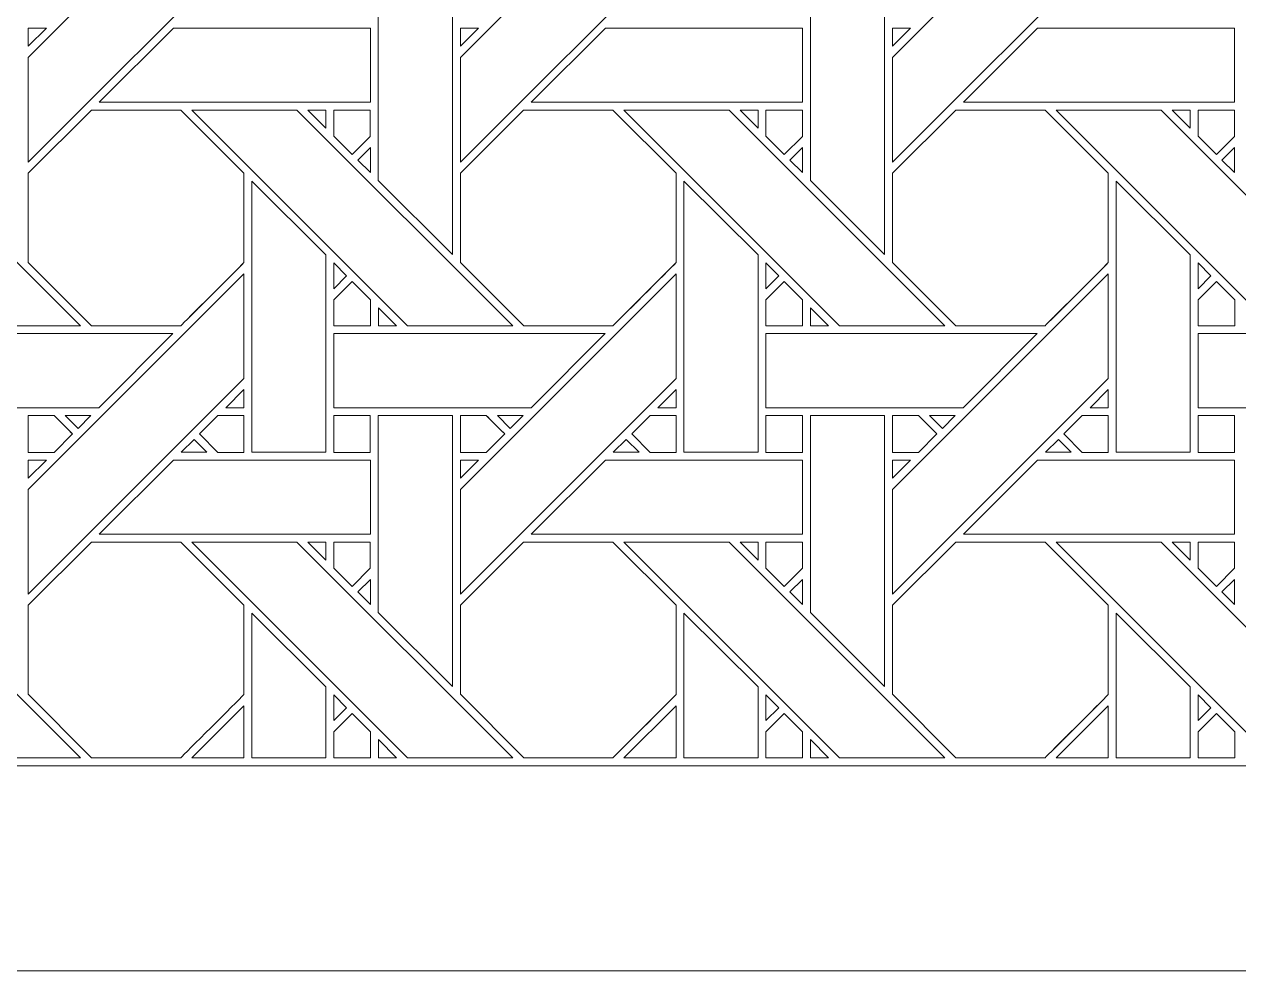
# Model space of a CAD drawing. Header units: inches. Extents: x 3.4 to 21.4, y 4.6 to 13.6.
# Drawn here: x 12.137 to 14.804, y 4.595 to 6.673 of the extents above; entities that cross this region are included whole.
import ezdxf

# ---------------------------------------------------------------- set-up
doc = ezdxf.new("R2010")
doc.units = ezdxf.units.IN
doc.header["$MEASUREMENT"] = 0
doc.layers.add('Design', color=7, linetype='Continuous', lineweight=0)

msp = doc.modelspace()

# ---------------------------------------------------------------- linework, layer by layer
at = {"layer": 'Design'}
for points, knots in [([(3.3829, 13.5948), (3.3829, 13.5948), (3.3829, 4.5948), (3.3829, 4.5948), (3.3829, 4.5948), (21.3829, 4.5948), (21.3829, 4.5948), (21.3829, 4.5948), (21.3829, 13.5948), (21.3829, 13.5948), (21.3829, 13.5948), (3.3829, 13.5948), (3.3829, 13.5948)], [0, 0, 0, 0, 1, 1, 1, 2, 2, 2, 3, 3, 3, 4, 4, 4, 4]), ([(3.8379, 13.1448), (3.8379, 13.1448), (3.8379, 5.0448), (3.8379, 5.0448), (3.8379, 5.0448), (20.9329, 5.0448), (20.9329, 5.0448), (20.9329, 5.0448), (20.9329, 13.1448), (20.9329, 13.1448), (20.9329, 13.1448), (3.8379, 13.1448), (3.8379, 13.1448)], [0, 0, 0, 0, 1, 1, 1, 2, 2, 2, 3, 3, 3, 4, 4, 4, 4]), ([(12.146, 6.6007), (12.146, 6.6007), (12.6197, 7.0743), (12.6197, 7.0743), (12.6197, 7.0743), (12.6197, 6.8442), (12.6197, 6.8442), (12.6197, 6.8442), (12.146, 6.3706), (12.146, 6.3706), (12.146, 6.3706), (12.146, 6.6007), (12.146, 6.6007)], [0, 0, 0, 0, 1, 1, 1, 2, 2, 2, 3, 3, 3, 4, 4, 4, 4]), ([(13.0948, 6.6007), (13.0948, 6.6007), (13.5684, 7.0743), (13.5684, 7.0743), (13.5684, 7.0743), (13.5684, 6.8442), (13.5684, 6.8442), (13.5684, 6.8442), (13.0948, 6.3706), (13.0948, 6.3706), (13.0948, 6.3706), (13.0948, 6.6007), (13.0948, 6.6007)], [0, 0, 0, 0, 1, 1, 1, 2, 2, 2, 3, 3, 3, 4, 4, 4, 4]), ([(14.0435, 6.6007), (14.0435, 6.6007), (14.5172, 7.0743), (14.5172, 7.0743), (14.5172, 7.0743), (14.5172, 6.8442), (14.5172, 6.8442), (14.5172, 6.8442), (14.0435, 6.3706), (14.0435, 6.3706), (14.0435, 6.3706), (14.0435, 6.6007), (14.0435, 6.6007)], [0, 0, 0, 0, 1, 1, 1, 2, 2, 2, 3, 3, 3, 4, 4, 4, 4]), ([(13.0776, 6.7628), (13.0776, 6.7628), (13.0776, 6.1677), (13.0776, 6.1677), (13.0776, 6.1677), (12.9147, 6.3306), (12.9147, 6.3306), (12.9147, 6.3306), (12.9147, 6.7628), (12.9147, 6.7628), (12.9147, 6.7628), (13.0776, 6.7628), (13.0776, 6.7628)], [0, 0, 0, 0, 1, 1, 1, 2, 2, 2, 3, 3, 3, 4, 4, 4, 4]), ([(14.0263, 6.7628), (14.0263, 6.7628), (14.0263, 6.1677), (14.0263, 6.1677), (14.0263, 6.1677), (13.8634, 6.3306), (13.8634, 6.3306), (13.8634, 6.3306), (13.8634, 6.7628), (13.8634, 6.7628), (13.8634, 6.7628), (14.0263, 6.7628), (14.0263, 6.7628)], [0, 0, 0, 0, 1, 1, 1, 2, 2, 2, 3, 3, 3, 4, 4, 4, 4]), ([(12.1859, 6.6649), (12.1859, 6.6649), (12.146, 6.625), (12.146, 6.625), (12.146, 6.625), (12.146, 6.6649), (12.146, 6.6649), (12.146, 6.6649), (12.1859, 6.6649), (12.1859, 6.6649)], [0, 0, 0, 0, 1, 1, 1, 2, 2, 2, 3, 3, 3, 3]), ([(12.3019, 6.502), (12.3019, 6.502), (12.4647, 6.6648), (12.4647, 6.6648), (12.4647, 6.6648), (12.8972, 6.6648), (12.8972, 6.6648), (12.8972, 6.6648), (12.8972, 6.502), (12.8972, 6.502), (12.8972, 6.502), (12.3019, 6.502), (12.3019, 6.502)], [0, 0, 0, 0, 1, 1, 1, 2, 2, 2, 3, 3, 3, 4, 4, 4, 4]), ([(13.1346, 6.6649), (13.1346, 6.6649), (13.0948, 6.625), (13.0948, 6.625), (13.0948, 6.625), (13.0948, 6.6649), (13.0948, 6.6649), (13.0948, 6.6649), (13.1346, 6.6649), (13.1346, 6.6649)], [0, 0, 0, 0, 1, 1, 1, 2, 2, 2, 3, 3, 3, 3]), ([(13.2506, 6.502), (13.2506, 6.502), (13.4135, 6.6648), (13.4135, 6.6648), (13.4135, 6.6648), (13.8459, 6.6648), (13.8459, 6.6648), (13.8459, 6.6648), (13.8459, 6.502), (13.8459, 6.502), (13.8459, 6.502), (13.2506, 6.502), (13.2506, 6.502)], [0, 0, 0, 0, 1, 1, 1, 2, 2, 2, 3, 3, 3, 4, 4, 4, 4]), ([(14.0833, 6.6649), (14.0833, 6.6649), (14.0435, 6.625), (14.0435, 6.625), (14.0435, 6.625), (14.0435, 6.6649), (14.0435, 6.6649), (14.0435, 6.6649), (14.0833, 6.6649), (14.0833, 6.6649)], [0, 0, 0, 0, 1, 1, 1, 2, 2, 2, 3, 3, 3, 3]), ([(14.1993, 6.502), (14.1993, 6.502), (14.3622, 6.6648), (14.3622, 6.6648), (14.3622, 6.6648), (14.7946, 6.6648), (14.7946, 6.6648), (14.7946, 6.6648), (14.7946, 6.502), (14.7946, 6.502), (14.7946, 6.502), (14.1993, 6.502), (14.1993, 6.502)], [0, 0, 0, 0, 1, 1, 1, 2, 2, 2, 3, 3, 3, 4, 4, 4, 4]), ([(11.5565, 6.4849), (11.5565, 6.4849), (11.7874, 6.4849), (11.7874, 6.4849), (11.7874, 6.4849), (12.2611, 6.0113), (12.2611, 6.0113), (12.2611, 6.0113), (12.03, 6.0113), (12.03, 6.0113), (12.03, 6.0113), (11.5565, 6.4849), (11.5565, 6.4849)], [0, 0, 0, 0, 1, 1, 1, 2, 2, 2, 3, 3, 3, 4, 4, 4, 4]), ([(12.2847, 6.4849), (12.2847, 6.4849), (12.4809, 6.4849), (12.4809, 6.4849), (12.4809, 6.4849), (12.6197, 6.3462), (12.6197, 6.3462), (12.6197, 6.3462), (12.6197, 6.1499), (12.6197, 6.1499), (12.6019, 6.132), (12.49, 6.0203), (12.481, 6.0113), (12.481, 6.0113), (12.2853, 6.0113), (12.2853, 6.0113), (12.2853, 6.0113), (12.146, 6.1505), (12.146, 6.1505), (12.146, 6.1505), (12.146, 6.3462), (12.146, 6.3462), (12.146, 6.3462), (12.2847, 6.4849), (12.2847, 6.4849)], [0, 0, 0, 0, 1, 1, 1, 2, 2, 2, 3, 3, 3, 4, 4, 4, 5, 5, 5, 6, 6, 6, 7, 7, 7, 8, 8, 8, 8]), ([(12.146, 6.1505), (12.146, 6.1505), (12.146, 6.3462), (12.146, 6.3462), (12.146, 6.3462), (12.2847, 6.4849), (12.2847, 6.4849), (12.2847, 6.4849), (12.4809, 6.4849), (12.4809, 6.4849), (12.4809, 6.4849), (12.6197, 6.3462), (12.6197, 6.3462), (12.6197, 6.3462), (12.6197, 6.1499), (12.6197, 6.1499), (12.6015, 6.1316), (12.4897, 6.02), (12.481, 6.0113), (12.481, 6.0113), (12.2853, 6.0113), (12.2853, 6.0113), (12.2853, 6.0113), (12.146, 6.1505), (12.146, 6.1505)], [0, 0, 0, 0, 1, 1, 1, 2, 2, 2, 3, 3, 3, 4, 4, 4, 5, 5, 5, 6, 6, 6, 7, 7, 7, 8, 8, 8, 8]), ([(12.5052, 6.4849), (12.5052, 6.4849), (12.7361, 6.4849), (12.7361, 6.4849), (12.7361, 6.4849), (13.2098, 6.0113), (13.2098, 6.0113), (13.2098, 6.0113), (12.9788, 6.0113), (12.9788, 6.0113), (12.9788, 6.0113), (12.5052, 6.4849), (12.5052, 6.4849)], [0, 0, 0, 0, 1, 1, 1, 2, 2, 2, 3, 3, 3, 4, 4, 4, 4]), ([(12.7997, 6.4849), (12.7997, 6.4849), (12.7997, 6.4451), (12.7997, 6.4451), (12.7997, 6.4451), (12.7602, 6.4849), (12.7602, 6.4849), (12.7602, 6.4849), (12.7997, 6.4849), (12.7997, 6.4849)], [0, 0, 0, 0, 1, 1, 1, 2, 2, 2, 3, 3, 3, 3]), ([(12.8971, 6.4849), (12.8971, 6.4849), (12.8971, 6.4273), (12.8971, 6.4273), (12.8971, 6.4273), (12.8572, 6.3873), (12.8572, 6.3873), (12.8572, 6.3873), (12.8169, 6.4277), (12.8169, 6.4277), (12.8169, 6.4277), (12.8169, 6.4849), (12.8169, 6.4849), (12.8169, 6.4849), (12.8971, 6.4849), (12.8971, 6.4849)], [0, 0, 0, 0, 1, 1, 1, 2, 2, 2, 3, 3, 3, 4, 4, 4, 5, 5, 5, 5]), ([(12.8572, 6.3873), (12.8572, 6.3873), (12.8169, 6.4277), (12.8169, 6.4277), (12.8169, 6.4277), (12.8169, 6.4849), (12.8169, 6.4849), (12.8169, 6.4849), (12.8971, 6.4849), (12.8971, 6.4849), (12.8971, 6.4849), (12.8971, 6.4273), (12.8971, 6.4273), (12.8971, 6.4273), (12.8572, 6.3873), (12.8572, 6.3873)], [0, 0, 0, 0, 1, 1, 1, 2, 2, 2, 3, 3, 3, 4, 4, 4, 5, 5, 5, 5]), ([(13.2335, 6.4849), (13.2335, 6.4849), (13.4297, 6.4849), (13.4297, 6.4849), (13.4297, 6.4849), (13.5684, 6.3462), (13.5684, 6.3462), (13.5684, 6.3462), (13.5684, 6.1499), (13.5684, 6.1499), (13.5506, 6.132), (13.4387, 6.0203), (13.4297, 6.0113), (13.4297, 6.0113), (13.234, 6.0113), (13.234, 6.0113), (13.234, 6.0113), (13.0948, 6.1505), (13.0948, 6.1505), (13.0948, 6.1505), (13.0948, 6.3462), (13.0948, 6.3462), (13.0948, 6.3462), (13.2335, 6.4849), (13.2335, 6.4849)], [0, 0, 0, 0, 1, 1, 1, 2, 2, 2, 3, 3, 3, 4, 4, 4, 5, 5, 5, 6, 6, 6, 7, 7, 7, 8, 8, 8, 8]), ([(13.0948, 6.1505), (13.0948, 6.1505), (13.0948, 6.3462), (13.0948, 6.3462), (13.0948, 6.3462), (13.2335, 6.4849), (13.2335, 6.4849), (13.2335, 6.4849), (13.4297, 6.4849), (13.4297, 6.4849), (13.4297, 6.4849), (13.5684, 6.3462), (13.5684, 6.3462), (13.5684, 6.3462), (13.5684, 6.1499), (13.5684, 6.1499), (13.55, 6.1313), (13.4382, 6.0197), (13.4297, 6.0113), (13.4297, 6.0113), (13.234, 6.0113), (13.234, 6.0113), (13.234, 6.0113), (13.0948, 6.1505), (13.0948, 6.1505)], [0, 0, 0, 0, 1, 1, 1, 2, 2, 2, 3, 3, 3, 4, 4, 4, 5, 5, 5, 6, 6, 6, 7, 7, 7, 8, 8, 8, 8]), ([(13.4539, 6.4849), (13.4539, 6.4849), (13.6849, 6.4849), (13.6849, 6.4849), (13.6849, 6.4849), (14.1585, 6.0113), (14.1585, 6.0113), (14.1585, 6.0113), (13.9275, 6.0113), (13.9275, 6.0113), (13.9275, 6.0113), (13.4539, 6.4849), (13.4539, 6.4849)], [0, 0, 0, 0, 1, 1, 1, 2, 2, 2, 3, 3, 3, 4, 4, 4, 4]), ([(13.7484, 6.4849), (13.7484, 6.4849), (13.7484, 6.4451), (13.7484, 6.4451), (13.7484, 6.4451), (13.709, 6.4849), (13.709, 6.4849), (13.709, 6.4849), (13.7484, 6.4849), (13.7484, 6.4849)], [0, 0, 0, 0, 1, 1, 1, 2, 2, 2, 3, 3, 3, 3]), ([(13.8459, 6.4849), (13.8459, 6.4849), (13.8459, 6.4273), (13.8459, 6.4273), (13.8459, 6.4273), (13.806, 6.3873), (13.806, 6.3873), (13.806, 6.3873), (13.7656, 6.4277), (13.7656, 6.4277), (13.7656, 6.4277), (13.7656, 6.4849), (13.7656, 6.4849), (13.7656, 6.4849), (13.8459, 6.4849), (13.8459, 6.4849)], [0, 0, 0, 0, 1, 1, 1, 2, 2, 2, 3, 3, 3, 4, 4, 4, 5, 5, 5, 5]), ([(13.806, 6.3873), (13.806, 6.3873), (13.7656, 6.4277), (13.7656, 6.4277), (13.7656, 6.4277), (13.7656, 6.4849), (13.7656, 6.4849), (13.7656, 6.4849), (13.8459, 6.4849), (13.8459, 6.4849), (13.8459, 6.4849), (13.8459, 6.4273), (13.8459, 6.4273), (13.8459, 6.4273), (13.806, 6.3873), (13.806, 6.3873)], [0, 0, 0, 0, 1, 1, 1, 2, 2, 2, 3, 3, 3, 4, 4, 4, 5, 5, 5, 5]), ([(14.1822, 6.4849), (14.1822, 6.4849), (14.3784, 6.4849), (14.3784, 6.4849), (14.3784, 6.4849), (14.5172, 6.3462), (14.5172, 6.3462), (14.5172, 6.3462), (14.5172, 6.1499), (14.5172, 6.1499), (14.4994, 6.132), (14.3874, 6.0203), (14.3784, 6.0113), (14.3784, 6.0113), (14.1827, 6.0113), (14.1827, 6.0113), (14.1827, 6.0113), (14.0435, 6.1505), (14.0435, 6.1505), (14.0435, 6.1505), (14.0435, 6.3462), (14.0435, 6.3462), (14.0435, 6.3462), (14.1822, 6.4849), (14.1822, 6.4849)], [0, 0, 0, 0, 1, 1, 1, 2, 2, 2, 3, 3, 3, 4, 4, 4, 5, 5, 5, 6, 6, 6, 7, 7, 7, 8, 8, 8, 8]), ([(14.0435, 6.1505), (14.0435, 6.1505), (14.0435, 6.3462), (14.0435, 6.3462), (14.0435, 6.3462), (14.1822, 6.4849), (14.1822, 6.4849), (14.1822, 6.4849), (14.3784, 6.4849), (14.3784, 6.4849), (14.3784, 6.4849), (14.5172, 6.3462), (14.5172, 6.3462), (14.5172, 6.3462), (14.5172, 6.1499), (14.5172, 6.1499), (14.4991, 6.1317), (14.3872, 6.0201), (14.3784, 6.0113), (14.3784, 6.0113), (14.1827, 6.0113), (14.1827, 6.0113), (14.1827, 6.0113), (14.0435, 6.1505), (14.0435, 6.1505)], [0, 0, 0, 0, 1, 1, 1, 2, 2, 2, 3, 3, 3, 4, 4, 4, 5, 5, 5, 6, 6, 6, 7, 7, 7, 8, 8, 8, 8]), ([(14.4026, 6.4849), (14.4026, 6.4849), (14.6336, 6.4849), (14.6336, 6.4849), (14.6336, 6.4849), (15.1072, 6.0113), (15.1072, 6.0113), (15.1072, 6.0113), (14.8762, 6.0113), (14.8762, 6.0113), (14.8762, 6.0113), (14.4026, 6.4849), (14.4026, 6.4849)], [0, 0, 0, 0, 1, 1, 1, 2, 2, 2, 3, 3, 3, 4, 4, 4, 4]), ([(14.6972, 6.4849), (14.6972, 6.4849), (14.6972, 6.4451), (14.6972, 6.4451), (14.6972, 6.4451), (14.6577, 6.4849), (14.6577, 6.4849), (14.6577, 6.4849), (14.6972, 6.4849), (14.6972, 6.4849)], [0, 0, 0, 0, 1, 1, 1, 2, 2, 2, 3, 3, 3, 3]), ([(14.7946, 6.4849), (14.7946, 6.4849), (14.7946, 6.4273), (14.7946, 6.4273), (14.7946, 6.4273), (14.7547, 6.3873), (14.7547, 6.3873), (14.7547, 6.3873), (14.7144, 6.4277), (14.7144, 6.4277), (14.7144, 6.4277), (14.7144, 6.4849), (14.7144, 6.4849), (14.7144, 6.4849), (14.7946, 6.4849), (14.7946, 6.4849)], [0, 0, 0, 0, 1, 1, 1, 2, 2, 2, 3, 3, 3, 4, 4, 4, 5, 5, 5, 5]), ([(14.7547, 6.3873), (14.7547, 6.3873), (14.7144, 6.4277), (14.7144, 6.4277), (14.7144, 6.4277), (14.7144, 6.4849), (14.7144, 6.4849), (14.7144, 6.4849), (14.7946, 6.4849), (14.7946, 6.4849), (14.7946, 6.4849), (14.7946, 6.4273), (14.7946, 6.4273), (14.7946, 6.4273), (14.7547, 6.3873), (14.7547, 6.3873)], [0, 0, 0, 0, 1, 1, 1, 2, 2, 2, 3, 3, 3, 4, 4, 4, 5, 5, 5, 5]), ([(12.8972, 6.4031), (12.8972, 6.4031), (12.8972, 6.3479), (12.8972, 6.3479), (12.8972, 6.3479), (12.8694, 6.3753), (12.8694, 6.3753), (12.8694, 6.3753), (12.8972, 6.4031), (12.8972, 6.4031)], [0, 0, 0, 0, 1, 1, 1, 2, 2, 2, 3, 3, 3, 3]), ([(13.8459, 6.4031), (13.8459, 6.4031), (13.8459, 6.3479), (13.8459, 6.3479), (13.8459, 6.3479), (13.8181, 6.3753), (13.8181, 6.3753), (13.8181, 6.3753), (13.8459, 6.4031), (13.8459, 6.4031)], [0, 0, 0, 0, 1, 1, 1, 2, 2, 2, 3, 3, 3, 3]), ([(14.7946, 6.4031), (14.7946, 6.4031), (14.7946, 6.3479), (14.7946, 6.3479), (14.7946, 6.3479), (14.7669, 6.3753), (14.7669, 6.3753), (14.7669, 6.3753), (14.7946, 6.4031), (14.7946, 6.4031)], [0, 0, 0, 0, 1, 1, 1, 2, 2, 2, 3, 3, 3, 3]), ([(12.7996, 6.1669), (12.7996, 6.1669), (12.7996, 5.7333), (12.7996, 5.7333), (12.7996, 5.7333), (12.6368, 5.7333), (12.6368, 5.7333), (12.6368, 5.7333), (12.6368, 6.3291), (12.6368, 6.3291), (12.6368, 6.3291), (12.7996, 6.1669), (12.7996, 6.1669)], [0, 0, 0, 0, 1, 1, 1, 2, 2, 2, 3, 3, 3, 4, 4, 4, 4]), ([(13.7483, 6.1669), (13.7483, 6.1669), (13.7483, 5.7333), (13.7483, 5.7333), (13.7483, 5.7333), (13.5856, 5.7333), (13.5856, 5.7333), (13.5856, 5.7333), (13.5856, 6.3291), (13.5856, 6.3291), (13.5856, 6.3291), (13.7483, 6.1669), (13.7483, 6.1669)], [0, 0, 0, 0, 1, 1, 1, 2, 2, 2, 3, 3, 3, 4, 4, 4, 4]), ([(14.6971, 6.1669), (14.6971, 6.1669), (14.6971, 5.7333), (14.6971, 5.7333), (14.6971, 5.7333), (14.5343, 5.7333), (14.5343, 5.7333), (14.5343, 5.7333), (14.5343, 6.3291), (14.5343, 6.3291), (14.5343, 6.3291), (14.6971, 6.1669), (14.6971, 6.1669)], [0, 0, 0, 0, 1, 1, 1, 2, 2, 2, 3, 3, 3, 4, 4, 4, 4]), ([(12.8169, 6.0927), (12.8169, 6.0927), (12.8169, 6.1495), (12.8169, 6.1495), (12.8169, 6.1495), (12.8451, 6.1209), (12.8451, 6.1209), (12.8451, 6.1209), (12.8169, 6.0927), (12.8169, 6.0927)], [0, 0, 0, 0, 1, 1, 1, 2, 2, 2, 3, 3, 3, 3]), ([(13.7656, 6.0927), (13.7656, 6.0927), (13.7656, 6.1495), (13.7656, 6.1495), (13.7656, 6.1495), (13.7938, 6.1209), (13.7938, 6.1209), (13.7938, 6.1209), (13.7656, 6.0927), (13.7656, 6.0927)], [0, 0, 0, 0, 1, 1, 1, 2, 2, 2, 3, 3, 3, 3]), ([(14.7144, 6.0927), (14.7144, 6.0927), (14.7144, 6.1495), (14.7144, 6.1495), (14.7144, 6.1495), (14.7426, 6.1209), (14.7426, 6.1209), (14.7426, 6.1209), (14.7144, 6.0927), (14.7144, 6.0927)], [0, 0, 0, 0, 1, 1, 1, 2, 2, 2, 3, 3, 3, 3]), ([(12.146, 5.6519), (12.146, 5.6519), (12.6197, 6.1255), (12.6197, 6.1255), (12.6197, 6.1255), (12.6197, 5.8955), (12.6197, 5.8955), (12.6197, 5.8955), (12.146, 5.4218), (12.146, 5.4218), (12.146, 5.4218), (12.146, 5.6519), (12.146, 5.6519)], [0, 0, 0, 0, 1, 1, 1, 2, 2, 2, 3, 3, 3, 4, 4, 4, 4]), ([(12.8169, 6.011), (12.8169, 6.011), (12.8169, 6.0683), (12.8169, 6.0683), (12.8169, 6.0683), (12.8572, 6.1086), (12.8572, 6.1086), (12.8572, 6.1086), (12.8976, 6.0683), (12.8976, 6.0683), (12.8976, 6.0683), (12.8976, 6.011), (12.8976, 6.011), (12.8976, 6.011), (12.8169, 6.011), (12.8169, 6.011)], [0, 0, 0, 0, 1, 1, 1, 2, 2, 2, 3, 3, 3, 4, 4, 4, 5, 5, 5, 5]), ([(12.8572, 6.1086), (12.8572, 6.1086), (12.8976, 6.0683), (12.8976, 6.0683), (12.8976, 6.0683), (12.8976, 6.011), (12.8976, 6.011), (12.8976, 6.011), (12.8169, 6.011), (12.8169, 6.011), (12.8169, 6.011), (12.8169, 6.0683), (12.8169, 6.0683), (12.8169, 6.0683), (12.8572, 6.1086), (12.8572, 6.1086)], [0, 0, 0, 0, 1, 1, 1, 2, 2, 2, 3, 3, 3, 4, 4, 4, 5, 5, 5, 5]), ([(13.0948, 5.6519), (13.0948, 5.6519), (13.5684, 6.1255), (13.5684, 6.1255), (13.5684, 6.1255), (13.5684, 5.8955), (13.5684, 5.8955), (13.5684, 5.8955), (13.0948, 5.4218), (13.0948, 5.4218), (13.0948, 5.4218), (13.0948, 5.6519), (13.0948, 5.6519)], [0, 0, 0, 0, 1, 1, 1, 2, 2, 2, 3, 3, 3, 4, 4, 4, 4]), ([(13.7656, 6.011), (13.7656, 6.011), (13.7656, 6.0683), (13.7656, 6.0683), (13.7656, 6.0683), (13.806, 6.1086), (13.806, 6.1086), (13.806, 6.1086), (13.8463, 6.0683), (13.8463, 6.0683), (13.8463, 6.0683), (13.8463, 6.011), (13.8463, 6.011), (13.8463, 6.011), (13.7656, 6.011), (13.7656, 6.011)], [0, 0, 0, 0, 1, 1, 1, 2, 2, 2, 3, 3, 3, 4, 4, 4, 5, 5, 5, 5]), ([(13.7792, 6.0819), (13.7792, 6.0819), (13.806, 6.1086), (13.806, 6.1086), (13.806, 6.1086), (13.8463, 6.0683), (13.8463, 6.0683), (13.8463, 6.0683), (13.8463, 6.011), (13.8463, 6.011), (13.8463, 6.011), (13.7656, 6.011), (13.7656, 6.011), (13.7656, 6.011), (13.7656, 6.0683), (13.7656, 6.0683), (13.7656, 6.0683), (13.7792, 6.0819), (13.7792, 6.0819)], [0, 0, 0, 0, 1, 1, 1, 2, 2, 2, 3, 3, 3, 4, 4, 4, 5, 5, 5, 6, 6, 6, 6]), ([(14.0435, 5.6519), (14.0435, 5.6519), (14.5172, 6.1255), (14.5172, 6.1255), (14.5172, 6.1255), (14.5172, 5.8955), (14.5172, 5.8955), (14.5172, 5.8955), (14.0435, 5.4218), (14.0435, 5.4218), (14.0435, 5.4218), (14.0435, 5.6519), (14.0435, 5.6519)], [0, 0, 0, 0, 1, 1, 1, 2, 2, 2, 3, 3, 3, 4, 4, 4, 4]), ([(14.7144, 6.011), (14.7144, 6.011), (14.7144, 6.0683), (14.7144, 6.0683), (14.7144, 6.0683), (14.7547, 6.1086), (14.7547, 6.1086), (14.7547, 6.1086), (14.795, 6.0683), (14.795, 6.0683), (14.795, 6.0683), (14.795, 6.011), (14.795, 6.011), (14.795, 6.011), (14.7144, 6.011), (14.7144, 6.011)], [0, 0, 0, 0, 1, 1, 1, 2, 2, 2, 3, 3, 3, 4, 4, 4, 5, 5, 5, 5]), ([(14.7144, 6.0683), (14.7144, 6.0683), (14.7547, 6.1086), (14.7547, 6.1086), (14.7547, 6.1086), (14.795, 6.0683), (14.795, 6.0683), (14.795, 6.0683), (14.795, 6.011), (14.795, 6.011), (14.795, 6.011), (14.7144, 6.011), (14.7144, 6.011), (14.7144, 6.011), (14.7144, 6.0683), (14.7144, 6.0683)], [0, 0, 0, 0, 1, 1, 1, 2, 2, 2, 3, 3, 3, 4, 4, 4, 5, 5, 5, 5]), ([(12.9546, 6.0112), (12.9546, 6.0112), (12.9148, 6.0112), (12.9148, 6.0112), (12.9148, 6.0112), (12.9148, 6.051), (12.9148, 6.051), (12.9148, 6.051), (12.9546, 6.0112), (12.9546, 6.0112)], [0, 0, 0, 0, 1, 1, 1, 2, 2, 2, 3, 3, 3, 3]), ([(13.9033, 6.0112), (13.9033, 6.0112), (13.8635, 6.0112), (13.8635, 6.0112), (13.8635, 6.0112), (13.8635, 6.051), (13.8635, 6.051), (13.8635, 6.051), (13.9033, 6.0112), (13.9033, 6.0112)], [0, 0, 0, 0, 1, 1, 1, 2, 2, 2, 3, 3, 3, 3]), ([(11.8682, 5.8313), (11.8682, 5.8313), (11.8682, 5.994), (11.8682, 5.994), (11.8682, 5.994), (12.4639, 5.994), (12.4639, 5.994), (12.4639, 5.994), (12.3012, 5.8313), (12.3012, 5.8313), (12.3012, 5.8313), (11.8682, 5.8313), (11.8682, 5.8313)], [0, 0, 0, 0, 1, 1, 1, 2, 2, 2, 3, 3, 3, 4, 4, 4, 4]), ([(12.8169, 5.8313), (12.8169, 5.8313), (12.8169, 5.994), (12.8169, 5.994), (12.8169, 5.994), (13.4126, 5.994), (13.4126, 5.994), (13.4126, 5.994), (13.2499, 5.8313), (13.2499, 5.8313), (13.2499, 5.8313), (12.8169, 5.8313), (12.8169, 5.8313)], [0, 0, 0, 0, 1, 1, 1, 2, 2, 2, 3, 3, 3, 4, 4, 4, 4]), ([(13.7656, 5.8313), (13.7656, 5.8313), (13.7656, 5.994), (13.7656, 5.994), (13.7656, 5.994), (14.3613, 5.994), (14.3613, 5.994), (14.3613, 5.994), (14.1986, 5.8313), (14.1986, 5.8313), (14.1986, 5.8313), (13.7656, 5.8313), (13.7656, 5.8313)], [0, 0, 0, 0, 1, 1, 1, 2, 2, 2, 3, 3, 3, 4, 4, 4, 4]), ([(14.7144, 5.8313), (14.7144, 5.8313), (14.7144, 5.994), (14.7144, 5.994), (14.7144, 5.994), (15.3101, 5.994), (15.3101, 5.994), (15.3101, 5.994), (15.1473, 5.8313), (15.1473, 5.8313), (15.1473, 5.8313), (14.7144, 5.8313), (14.7144, 5.8313)], [0, 0, 0, 0, 1, 1, 1, 2, 2, 2, 3, 3, 3, 4, 4, 4, 4]), ([(12.5799, 5.8313), (12.5799, 5.8313), (12.6197, 5.8711), (12.6197, 5.8711), (12.6197, 5.8711), (12.6197, 5.8313), (12.6197, 5.8313), (12.6197, 5.8313), (12.5799, 5.8313), (12.5799, 5.8313)], [0, 0, 0, 0, 1, 1, 1, 2, 2, 2, 3, 3, 3, 3]), ([(13.5287, 5.8313), (13.5287, 5.8313), (13.5684, 5.8711), (13.5684, 5.8711), (13.5684, 5.8711), (13.5684, 5.8313), (13.5684, 5.8313), (13.5684, 5.8313), (13.5287, 5.8313), (13.5287, 5.8313)], [0, 0, 0, 0, 1, 1, 1, 2, 2, 2, 3, 3, 3, 3]), ([(14.4774, 5.8313), (14.4774, 5.8313), (14.5172, 5.8711), (14.5172, 5.8711), (14.5172, 5.8711), (14.5172, 5.8313), (14.5172, 5.8313), (14.5172, 5.8313), (14.4774, 5.8313), (14.4774, 5.8313)], [0, 0, 0, 0, 1, 1, 1, 2, 2, 2, 3, 3, 3, 3]), ([(12.2031, 5.814), (12.2082, 5.8089), (12.239, 5.7781), (12.2434, 5.7737), (12.2434, 5.7737), (12.203, 5.7332), (12.203, 5.7332), (12.203, 5.7332), (12.146, 5.7332), (12.146, 5.7332), (12.146, 5.7332), (12.146, 5.814), (12.146, 5.814), (12.146, 5.814), (12.2031, 5.814), (12.2031, 5.814)], [0, 0, 0, 0, 1, 1, 1, 2, 2, 2, 3, 3, 3, 4, 4, 4, 5, 5, 5, 5]), ([(12.146, 5.814), (12.146, 5.814), (12.2031, 5.814), (12.2031, 5.814), (12.2083, 5.8088), (12.2391, 5.778), (12.2434, 5.7737), (12.2434, 5.7737), (12.203, 5.7332), (12.203, 5.7332), (12.203, 5.7332), (12.146, 5.7332), (12.146, 5.7332), (12.146, 5.7332), (12.146, 5.814), (12.146, 5.814)], [0, 0, 0, 0, 1, 1, 1, 2, 2, 2, 3, 3, 3, 4, 4, 4, 5, 5, 5, 5]), ([(12.2839, 5.814), (12.2839, 5.814), (12.2556, 5.7859), (12.2556, 5.7859), (12.2556, 5.7859), (12.2275, 5.814), (12.2275, 5.814), (12.2275, 5.814), (12.2839, 5.814), (12.2839, 5.814)], [0, 0, 0, 0, 1, 1, 1, 2, 2, 2, 3, 3, 3, 3]), ([(12.6197, 5.814), (12.6197, 5.814), (12.6197, 5.7332), (12.6197, 5.7332), (12.6197, 5.7332), (12.5626, 5.7332), (12.5626, 5.7332), (12.5626, 5.7332), (12.5222, 5.7736), (12.5222, 5.7736), (12.5222, 5.7736), (12.5627, 5.814), (12.5627, 5.814), (12.5627, 5.814), (12.6197, 5.814), (12.6197, 5.814)], [0, 0, 0, 0, 1, 1, 1, 2, 2, 2, 3, 3, 3, 4, 4, 4, 5, 5, 5, 5]), ([(12.5222, 5.7736), (12.5222, 5.7736), (12.5627, 5.814), (12.5627, 5.814), (12.5627, 5.814), (12.6197, 5.814), (12.6197, 5.814), (12.6197, 5.814), (12.6197, 5.7332), (12.6197, 5.7332), (12.6197, 5.7332), (12.5626, 5.7332), (12.5626, 5.7332), (12.5626, 5.7332), (12.5222, 5.7736), (12.5222, 5.7736)], [0, 0, 0, 0, 1, 1, 1, 2, 2, 2, 3, 3, 3, 4, 4, 4, 5, 5, 5, 5]), ([(12.8971, 5.814), (12.8971, 5.814), (12.8971, 5.7332), (12.8971, 5.7332), (12.8971, 5.7332), (12.8169, 5.7332), (12.8169, 5.7332), (12.8169, 5.7332), (12.8169, 5.814), (12.8169, 5.814), (12.8169, 5.814), (12.8971, 5.814), (12.8971, 5.814)], [0, 0, 0, 0, 1, 1, 1, 2, 2, 2, 3, 3, 3, 4, 4, 4, 4]), ([(12.8971, 5.814), (12.8971, 5.814), (12.8971, 5.7332), (12.8971, 5.7332), (12.8971, 5.7332), (12.8169, 5.7332), (12.8169, 5.7332), (12.8169, 5.7332), (12.8169, 5.814), (12.8169, 5.814), (12.8169, 5.814), (12.8971, 5.814), (12.8971, 5.814)], [0, 0, 0, 0, 1, 1, 1, 2, 2, 2, 3, 3, 3, 4, 4, 4, 4]), ([(13.0776, 5.814), (13.0776, 5.814), (13.0776, 5.2189), (13.0776, 5.2189), (13.0776, 5.2189), (12.9147, 5.3818), (12.9147, 5.3818), (12.9147, 5.3818), (12.9147, 5.814), (12.9147, 5.814), (12.9147, 5.814), (13.0776, 5.814), (13.0776, 5.814)], [0, 0, 0, 0, 1, 1, 1, 2, 2, 2, 3, 3, 3, 4, 4, 4, 4]), ([(13.1518, 5.814), (13.157, 5.8089), (13.1877, 5.7781), (13.1922, 5.7737), (13.1922, 5.7737), (13.1517, 5.7332), (13.1517, 5.7332), (13.1517, 5.7332), (13.0948, 5.7332), (13.0948, 5.7332), (13.0948, 5.7332), (13.0948, 5.814), (13.0948, 5.814), (13.0948, 5.814), (13.1518, 5.814), (13.1518, 5.814)], [0, 0, 0, 0, 1, 1, 1, 2, 2, 2, 3, 3, 3, 4, 4, 4, 5, 5, 5, 5]), ([(13.0948, 5.814), (13.0948, 5.814), (13.1518, 5.814), (13.1518, 5.814), (13.1572, 5.8086), (13.1922, 5.7737), (13.1922, 5.7737), (13.1922, 5.7737), (13.1517, 5.7332), (13.1517, 5.7332), (13.1517, 5.7332), (13.0948, 5.7332), (13.0948, 5.7332), (13.0948, 5.7332), (13.0948, 5.814), (13.0948, 5.814)], [0, 0, 0, 0, 1, 1, 1, 2, 2, 2, 3, 3, 3, 4, 4, 4, 5, 5, 5, 5]), ([(13.2326, 5.814), (13.2326, 5.814), (13.2044, 5.7859), (13.2044, 5.7859), (13.2044, 5.7859), (13.1762, 5.814), (13.1762, 5.814), (13.1762, 5.814), (13.2326, 5.814), (13.2326, 5.814)], [0, 0, 0, 0, 1, 1, 1, 2, 2, 2, 3, 3, 3, 3]), ([(13.5684, 5.814), (13.5684, 5.814), (13.5684, 5.7332), (13.5684, 5.7332), (13.5684, 5.7332), (13.5113, 5.7332), (13.5113, 5.7332), (13.5113, 5.7332), (13.471, 5.7736), (13.471, 5.7736), (13.471, 5.7736), (13.5114, 5.814), (13.5114, 5.814), (13.5114, 5.814), (13.5684, 5.814), (13.5684, 5.814)], [0, 0, 0, 0, 1, 1, 1, 2, 2, 2, 3, 3, 3, 4, 4, 4, 5, 5, 5, 5]), ([(13.471, 5.7736), (13.471, 5.7736), (13.5114, 5.814), (13.5114, 5.814), (13.5114, 5.814), (13.5684, 5.814), (13.5684, 5.814), (13.5684, 5.814), (13.5684, 5.7332), (13.5684, 5.7332), (13.5684, 5.7332), (13.5113, 5.7332), (13.5113, 5.7332), (13.5113, 5.7332), (13.471, 5.7736), (13.471, 5.7736)], [0, 0, 0, 0, 1, 1, 1, 2, 2, 2, 3, 3, 3, 4, 4, 4, 5, 5, 5, 5]), ([(13.8459, 5.814), (13.8459, 5.814), (13.8459, 5.7332), (13.8459, 5.7332), (13.8459, 5.7332), (13.7656, 5.7332), (13.7656, 5.7332), (13.7656, 5.7332), (13.7656, 5.814), (13.7656, 5.814), (13.7656, 5.814), (13.8459, 5.814), (13.8459, 5.814)], [0, 0, 0, 0, 1, 1, 1, 2, 2, 2, 3, 3, 3, 4, 4, 4, 4]), ([(13.8459, 5.814), (13.8459, 5.814), (13.8459, 5.7332), (13.8459, 5.7332), (13.8459, 5.7332), (13.7656, 5.7332), (13.7656, 5.7332), (13.7656, 5.7332), (13.7656, 5.814), (13.7656, 5.814), (13.7656, 5.814), (13.8459, 5.814), (13.8459, 5.814)], [0, 0, 0, 0, 1, 1, 1, 2, 2, 2, 3, 3, 3, 4, 4, 4, 4]), ([(14.0263, 5.814), (14.0263, 5.814), (14.0263, 5.2189), (14.0263, 5.2189), (14.0263, 5.2189), (13.8634, 5.3818), (13.8634, 5.3818), (13.8634, 5.3818), (13.8634, 5.814), (13.8634, 5.814), (13.8634, 5.814), (14.0263, 5.814), (14.0263, 5.814)], [0, 0, 0, 0, 1, 1, 1, 2, 2, 2, 3, 3, 3, 4, 4, 4, 4]), ([(14.1006, 5.814), (14.1057, 5.8089), (14.1365, 5.7781), (14.1409, 5.7737), (14.1409, 5.7737), (14.1005, 5.7332), (14.1005, 5.7332), (14.1005, 5.7332), (14.0435, 5.7332), (14.0435, 5.7332), (14.0435, 5.7332), (14.0435, 5.814), (14.0435, 5.814), (14.0435, 5.814), (14.1006, 5.814), (14.1006, 5.814)], [0, 0, 0, 0, 1, 1, 1, 2, 2, 2, 3, 3, 3, 4, 4, 4, 5, 5, 5, 5]), ([(14.0435, 5.7332), (14.0435, 5.7332), (14.0435, 5.814), (14.0435, 5.814), (14.0435, 5.814), (14.1006, 5.814), (14.1006, 5.814), (14.1006, 5.814), (14.1409, 5.7737), (14.1409, 5.7737), (14.1409, 5.7737), (14.1005, 5.7332), (14.1005, 5.7332), (14.1005, 5.7332), (14.0435, 5.7332), (14.0435, 5.7332)], [0, 0, 0, 0, 1, 1, 1, 2, 2, 2, 3, 3, 3, 4, 4, 4, 5, 5, 5, 5]), ([(14.1249, 5.814), (14.1249, 5.814), (14.1814, 5.814), (14.1814, 5.814), (14.1814, 5.814), (14.1531, 5.7859), (14.1531, 5.7859), (14.1531, 5.7859), (14.1249, 5.814), (14.1249, 5.814)], [0, 0, 0, 0, 1, 1, 1, 2, 2, 2, 3, 3, 3, 3]), ([(14.5172, 5.814), (14.5172, 5.814), (14.5172, 5.7332), (14.5172, 5.7332), (14.5172, 5.7332), (14.4601, 5.7332), (14.4601, 5.7332), (14.4601, 5.7332), (14.4197, 5.7736), (14.4197, 5.7736), (14.4197, 5.7736), (14.4601, 5.814), (14.4601, 5.814), (14.4601, 5.814), (14.5172, 5.814), (14.5172, 5.814)], [0, 0, 0, 0, 1, 1, 1, 2, 2, 2, 3, 3, 3, 4, 4, 4, 5, 5, 5, 5]), ([(14.4197, 5.7736), (14.4197, 5.7736), (14.4601, 5.814), (14.4601, 5.814), (14.4601, 5.814), (14.5172, 5.814), (14.5172, 5.814), (14.5172, 5.814), (14.5172, 5.7332), (14.5172, 5.7332), (14.5172, 5.7332), (14.4601, 5.7332), (14.4601, 5.7332), (14.4601, 5.7332), (14.4197, 5.7736), (14.4197, 5.7736)], [0, 0, 0, 0, 1, 1, 1, 2, 2, 2, 3, 3, 3, 4, 4, 4, 5, 5, 5, 5]), ([(14.7946, 5.814), (14.7946, 5.814), (14.7946, 5.7332), (14.7946, 5.7332), (14.7946, 5.7332), (14.7144, 5.7332), (14.7144, 5.7332), (14.7144, 5.7332), (14.7144, 5.814), (14.7144, 5.814), (14.7144, 5.814), (14.7946, 5.814), (14.7946, 5.814)], [0, 0, 0, 0, 1, 1, 1, 2, 2, 2, 3, 3, 3, 4, 4, 4, 4]), ([(14.7144, 5.7332), (14.7144, 5.7332), (14.7144, 5.814), (14.7144, 5.814), (14.7144, 5.814), (14.7946, 5.814), (14.7946, 5.814), (14.7946, 5.814), (14.7946, 5.7332), (14.7946, 5.7332), (14.7946, 5.7332), (14.7144, 5.7332), (14.7144, 5.7332)], [0, 0, 0, 0, 1, 1, 1, 2, 2, 2, 3, 3, 3, 4, 4, 4, 4]), ([(12.5384, 5.7333), (12.5384, 5.7333), (12.4819, 5.7333), (12.4819, 5.7333), (12.4819, 5.7333), (12.5101, 5.7615), (12.5101, 5.7615), (12.5101, 5.7615), (12.5384, 5.7333), (12.5384, 5.7333)], [0, 0, 0, 0, 1, 1, 1, 2, 2, 2, 3, 3, 3, 3]), ([(13.4871, 5.7333), (13.4871, 5.7333), (13.4306, 5.7333), (13.4306, 5.7333), (13.4306, 5.7333), (13.4589, 5.7615), (13.4589, 5.7615), (13.4589, 5.7615), (13.4871, 5.7333), (13.4871, 5.7333)], [0, 0, 0, 0, 1, 1, 1, 2, 2, 2, 3, 3, 3, 3]), ([(14.4358, 5.7333), (14.4358, 5.7333), (14.3793, 5.7333), (14.3793, 5.7333), (14.3793, 5.7333), (14.4076, 5.7615), (14.4076, 5.7615), (14.4076, 5.7615), (14.4358, 5.7333), (14.4358, 5.7333)], [0, 0, 0, 0, 1, 1, 1, 2, 2, 2, 3, 3, 3, 3]), ([(12.1859, 5.7161), (12.1859, 5.7161), (12.146, 5.6763), (12.146, 5.6763), (12.146, 5.6763), (12.146, 5.7161), (12.146, 5.7161), (12.146, 5.7161), (12.1859, 5.7161), (12.1859, 5.7161)], [0, 0, 0, 0, 1, 1, 1, 2, 2, 2, 3, 3, 3, 3]), ([(12.3019, 5.5533), (12.3019, 5.5533), (12.4647, 5.7161), (12.4647, 5.7161), (12.4647, 5.7161), (12.8972, 5.7161), (12.8972, 5.7161), (12.8972, 5.7161), (12.8972, 5.5533), (12.8972, 5.5533), (12.8972, 5.5533), (12.3019, 5.5533), (12.3019, 5.5533)], [0, 0, 0, 0, 1, 1, 1, 2, 2, 2, 3, 3, 3, 4, 4, 4, 4]), ([(13.1346, 5.7161), (13.1346, 5.7161), (13.0948, 5.6763), (13.0948, 5.6763), (13.0948, 5.6763), (13.0948, 5.7161), (13.0948, 5.7161), (13.0948, 5.7161), (13.1346, 5.7161), (13.1346, 5.7161)], [0, 0, 0, 0, 1, 1, 1, 2, 2, 2, 3, 3, 3, 3]), ([(13.2506, 5.5533), (13.2506, 5.5533), (13.4135, 5.7161), (13.4135, 5.7161), (13.4135, 5.7161), (13.8459, 5.7161), (13.8459, 5.7161), (13.8459, 5.7161), (13.8459, 5.5533), (13.8459, 5.5533), (13.8459, 5.5533), (13.2506, 5.5533), (13.2506, 5.5533)], [0, 0, 0, 0, 1, 1, 1, 2, 2, 2, 3, 3, 3, 4, 4, 4, 4]), ([(14.0833, 5.7161), (14.0833, 5.7161), (14.0435, 5.6763), (14.0435, 5.6763), (14.0435, 5.6763), (14.0435, 5.7161), (14.0435, 5.7161), (14.0435, 5.7161), (14.0833, 5.7161), (14.0833, 5.7161)], [0, 0, 0, 0, 1, 1, 1, 2, 2, 2, 3, 3, 3, 3]), ([(14.1993, 5.5533), (14.1993, 5.5533), (14.3622, 5.7161), (14.3622, 5.7161), (14.3622, 5.7161), (14.7946, 5.7161), (14.7946, 5.7161), (14.7946, 5.7161), (14.7946, 5.5533), (14.7946, 5.5533), (14.7946, 5.5533), (14.1993, 5.5533), (14.1993, 5.5533)], [0, 0, 0, 0, 1, 1, 1, 2, 2, 2, 3, 3, 3, 4, 4, 4, 4]), ([(11.5565, 5.5362), (11.5565, 5.5362), (11.7874, 5.5362), (11.7874, 5.5362), (11.7874, 5.5362), (12.2611, 5.0625), (12.2611, 5.0625), (12.2611, 5.0625), (12.03, 5.0625), (12.03, 5.0625), (12.03, 5.0625), (11.5565, 5.5362), (11.5565, 5.5362)], [0, 0, 0, 0, 1, 1, 1, 2, 2, 2, 3, 3, 3, 4, 4, 4, 4]), ([(12.2847, 5.5361), (12.2847, 5.5361), (12.4809, 5.5361), (12.4809, 5.5361), (12.4809, 5.5361), (12.6197, 5.3974), (12.6197, 5.3974), (12.6197, 5.3974), (12.6197, 5.2012), (12.6197, 5.2012), (12.6019, 5.1833), (12.49, 5.0715), (12.481, 5.0625), (12.481, 5.0625), (12.2853, 5.0625), (12.2853, 5.0625), (12.2853, 5.0625), (12.146, 5.2018), (12.146, 5.2018), (12.146, 5.2018), (12.146, 5.3974), (12.146, 5.3974), (12.146, 5.3974), (12.2847, 5.5361), (12.2847, 5.5361)], [0, 0, 0, 0, 1, 1, 1, 2, 2, 2, 3, 3, 3, 4, 4, 4, 5, 5, 5, 6, 6, 6, 7, 7, 7, 8, 8, 8, 8]), ([(12.481, 5.0625), (12.481, 5.0625), (12.2853, 5.0625), (12.2853, 5.0625), (12.2853, 5.0625), (12.146, 5.2018), (12.146, 5.2018), (12.146, 5.2018), (12.146, 5.3974), (12.146, 5.3974), (12.146, 5.3974), (12.2847, 5.5361), (12.2847, 5.5361), (12.2847, 5.5361), (12.4809, 5.5361), (12.4809, 5.5361), (12.4809, 5.5361), (12.6197, 5.3974), (12.6197, 5.3974), (12.6197, 5.3974), (12.6197, 5.2012), (12.6197, 5.2012), (12.6019, 5.1833), (12.49, 5.0715), (12.481, 5.0625)], [0, 0, 0, 0, 1, 1, 1, 2, 2, 2, 3, 3, 3, 4, 4, 4, 5, 5, 5, 6, 6, 6, 7, 7, 7, 8, 8, 8, 8]), ([(12.5052, 5.5362), (12.5052, 5.5362), (12.7361, 5.5362), (12.7361, 5.5362), (12.7361, 5.5362), (13.2098, 5.0625), (13.2098, 5.0625), (13.2098, 5.0625), (12.9787, 5.0625), (12.9787, 5.0625), (12.9787, 5.0625), (12.5052, 5.5362), (12.5052, 5.5362)], [0, 0, 0, 0, 1, 1, 1, 2, 2, 2, 3, 3, 3, 4, 4, 4, 4]), ([(12.7997, 5.5362), (12.7997, 5.5362), (12.7997, 5.4963), (12.7997, 5.4963), (12.7997, 5.4963), (12.7602, 5.5362), (12.7602, 5.5362), (12.7602, 5.5362), (12.7997, 5.5362), (12.7997, 5.5362)], [0, 0, 0, 0, 1, 1, 1, 2, 2, 2, 3, 3, 3, 3]), ([(12.8971, 5.5361), (12.8971, 5.5361), (12.8971, 5.4786), (12.8971, 5.4786), (12.8971, 5.4786), (12.8572, 5.4386), (12.8572, 5.4386), (12.8572, 5.4386), (12.8169, 5.4789), (12.8169, 5.4789), (12.8169, 5.4789), (12.8169, 5.5361), (12.8169, 5.5361), (12.8169, 5.5361), (12.8971, 5.5361), (12.8971, 5.5361)], [0, 0, 0, 0, 1, 1, 1, 2, 2, 2, 3, 3, 3, 4, 4, 4, 5, 5, 5, 5]), ([(12.8572, 5.4386), (12.8572, 5.4386), (12.8169, 5.4789), (12.8169, 5.4789), (12.8169, 5.4789), (12.8169, 5.5361), (12.8169, 5.5361), (12.8169, 5.5361), (12.8971, 5.5361), (12.8971, 5.5361), (12.8971, 5.5361), (12.8971, 5.4786), (12.8971, 5.4786), (12.8971, 5.4786), (12.8572, 5.4386), (12.8572, 5.4386)], [0, 0, 0, 0, 1, 1, 1, 2, 2, 2, 3, 3, 3, 4, 4, 4, 5, 5, 5, 5]), ([(13.2335, 5.5361), (13.2335, 5.5361), (13.4297, 5.5361), (13.4297, 5.5361), (13.4297, 5.5361), (13.5684, 5.3974), (13.5684, 5.3974), (13.5684, 5.3974), (13.5684, 5.2012), (13.5684, 5.2012), (13.5506, 5.1833), (13.4387, 5.0715), (13.4297, 5.0625), (13.4297, 5.0625), (13.234, 5.0625), (13.234, 5.0625), (13.234, 5.0625), (13.0948, 5.2018), (13.0948, 5.2018), (13.0948, 5.2018), (13.0948, 5.3974), (13.0948, 5.3974), (13.0948, 5.3974), (13.2335, 5.5361), (13.2335, 5.5361)], [0, 0, 0, 0, 1, 1, 1, 2, 2, 2, 3, 3, 3, 4, 4, 4, 5, 5, 5, 6, 6, 6, 7, 7, 7, 8, 8, 8, 8]), ([(13.4297, 5.0625), (13.4297, 5.0625), (13.234, 5.0625), (13.234, 5.0625), (13.234, 5.0625), (13.0948, 5.2018), (13.0948, 5.2018), (13.0948, 5.2018), (13.0948, 5.3974), (13.0948, 5.3974), (13.0948, 5.3974), (13.2335, 5.5361), (13.2335, 5.5361), (13.2335, 5.5361), (13.4297, 5.5361), (13.4297, 5.5361), (13.4297, 5.5361), (13.5684, 5.3974), (13.5684, 5.3974), (13.5684, 5.3974), (13.5684, 5.2012), (13.5684, 5.2012), (13.55, 5.1826), (13.4382, 5.071), (13.4297, 5.0625)], [0, 0, 0, 0, 1, 1, 1, 2, 2, 2, 3, 3, 3, 4, 4, 4, 5, 5, 5, 6, 6, 6, 7, 7, 7, 8, 8, 8, 8]), ([(13.4539, 5.5362), (13.4539, 5.5362), (13.6849, 5.5362), (13.6849, 5.5362), (13.6849, 5.5362), (14.1585, 5.0625), (14.1585, 5.0625), (14.1585, 5.0625), (13.9275, 5.0625), (13.9275, 5.0625), (13.9275, 5.0625), (13.4539, 5.5362), (13.4539, 5.5362)], [0, 0, 0, 0, 1, 1, 1, 2, 2, 2, 3, 3, 3, 4, 4, 4, 4]), ([(13.7484, 5.5362), (13.7484, 5.5362), (13.7484, 5.4963), (13.7484, 5.4963), (13.7484, 5.4963), (13.709, 5.5362), (13.709, 5.5362), (13.709, 5.5362), (13.7484, 5.5362), (13.7484, 5.5362)], [0, 0, 0, 0, 1, 1, 1, 2, 2, 2, 3, 3, 3, 3]), ([(13.8459, 5.5361), (13.8459, 5.5361), (13.8459, 5.4786), (13.8459, 5.4786), (13.8459, 5.4786), (13.8059, 5.4386), (13.8059, 5.4386), (13.8059, 5.4386), (13.7656, 5.4789), (13.7656, 5.4789), (13.7656, 5.4789), (13.7656, 5.5361), (13.7656, 5.5361), (13.7656, 5.5361), (13.8459, 5.5361), (13.8459, 5.5361)], [0, 0, 0, 0, 1, 1, 1, 2, 2, 2, 3, 3, 3, 4, 4, 4, 5, 5, 5, 5]), ([(13.8059, 5.4386), (13.8059, 5.4386), (13.7656, 5.4789), (13.7656, 5.4789), (13.7656, 5.4789), (13.7656, 5.5361), (13.7656, 5.5361), (13.7656, 5.5361), (13.8459, 5.5361), (13.8459, 5.5361), (13.8459, 5.5361), (13.8459, 5.4786), (13.8459, 5.4786), (13.8459, 5.4786), (13.8059, 5.4386), (13.8059, 5.4386)], [0, 0, 0, 0, 1, 1, 1, 2, 2, 2, 3, 3, 3, 4, 4, 4, 5, 5, 5, 5]), ([(14.1822, 5.5361), (14.1822, 5.5361), (14.3784, 5.5361), (14.3784, 5.5361), (14.3784, 5.5361), (14.5172, 5.3974), (14.5172, 5.3974), (14.5172, 5.3974), (14.5172, 5.2012), (14.5172, 5.2012), (14.4994, 5.1833), (14.3874, 5.0715), (14.3784, 5.0625), (14.3784, 5.0625), (14.1827, 5.0625), (14.1827, 5.0625), (14.1827, 5.0625), (14.0435, 5.2018), (14.0435, 5.2018), (14.0435, 5.2018), (14.0435, 5.3974), (14.0435, 5.3974), (14.0435, 5.3974), (14.1822, 5.5361), (14.1822, 5.5361)], [0, 0, 0, 0, 1, 1, 1, 2, 2, 2, 3, 3, 3, 4, 4, 4, 5, 5, 5, 6, 6, 6, 7, 7, 7, 8, 8, 8, 8]), ([(14.1827, 5.0625), (14.1827, 5.0625), (14.0435, 5.2018), (14.0435, 5.2018), (14.0435, 5.2018), (14.0435, 5.3974), (14.0435, 5.3974), (14.0435, 5.3974), (14.1822, 5.5361), (14.1822, 5.5361), (14.1822, 5.5361), (14.3784, 5.5361), (14.3784, 5.5361), (14.3784, 5.5361), (14.5172, 5.3974), (14.5172, 5.3974), (14.5172, 5.3974), (14.5172, 5.2012), (14.5172, 5.2012), (14.4991, 5.183), (14.3873, 5.0713), (14.3784, 5.0625), (14.3784, 5.0625), (14.1827, 5.0625), (14.1827, 5.0625)], [0, 0, 0, 0, 1, 1, 1, 2, 2, 2, 3, 3, 3, 4, 4, 4, 5, 5, 5, 6, 6, 6, 7, 7, 7, 8, 8, 8, 8]), ([(14.4026, 5.5362), (14.4026, 5.5362), (14.6336, 5.5362), (14.6336, 5.5362), (14.6336, 5.5362), (15.1072, 5.0625), (15.1072, 5.0625), (15.1072, 5.0625), (14.8762, 5.0625), (14.8762, 5.0625), (14.8762, 5.0625), (14.4026, 5.5362), (14.4026, 5.5362)], [0, 0, 0, 0, 1, 1, 1, 2, 2, 2, 3, 3, 3, 4, 4, 4, 4]), ([(14.6972, 5.5362), (14.6972, 5.5362), (14.6972, 5.4963), (14.6972, 5.4963), (14.6972, 5.4963), (14.6577, 5.5362), (14.6577, 5.5362), (14.6577, 5.5362), (14.6972, 5.5362), (14.6972, 5.5362)], [0, 0, 0, 0, 1, 1, 1, 2, 2, 2, 3, 3, 3, 3]), ([(14.7946, 5.5361), (14.7946, 5.5361), (14.7946, 5.4786), (14.7946, 5.4786), (14.7946, 5.4786), (14.7547, 5.4386), (14.7547, 5.4386), (14.7547, 5.4386), (14.7144, 5.4789), (14.7144, 5.4789), (14.7144, 5.4789), (14.7144, 5.5361), (14.7144, 5.5361), (14.7144, 5.5361), (14.7946, 5.5361), (14.7946, 5.5361)], [0, 0, 0, 0, 1, 1, 1, 2, 2, 2, 3, 3, 3, 4, 4, 4, 5, 5, 5, 5]), ([(14.7547, 5.4386), (14.7547, 5.4386), (14.7144, 5.4789), (14.7144, 5.4789), (14.7144, 5.4789), (14.7144, 5.5361), (14.7144, 5.5361), (14.7144, 5.5361), (14.7946, 5.5361), (14.7946, 5.5361), (14.7946, 5.5361), (14.7946, 5.4786), (14.7946, 5.4786), (14.7946, 5.4786), (14.7547, 5.4386), (14.7547, 5.4386)], [0, 0, 0, 0, 1, 1, 1, 2, 2, 2, 3, 3, 3, 4, 4, 4, 5, 5, 5, 5]), ([(12.8972, 5.4543), (12.8972, 5.4543), (12.8972, 5.3992), (12.8972, 5.3992), (12.8972, 5.3992), (12.8694, 5.4266), (12.8694, 5.4266), (12.8694, 5.4266), (12.8972, 5.4543), (12.8972, 5.4543)], [0, 0, 0, 0, 1, 1, 1, 2, 2, 2, 3, 3, 3, 3]), ([(13.8459, 5.4543), (13.8459, 5.4543), (13.8459, 5.3992), (13.8459, 5.3992), (13.8459, 5.3992), (13.8181, 5.4266), (13.8181, 5.4266), (13.8181, 5.4266), (13.8459, 5.4543), (13.8459, 5.4543)], [0, 0, 0, 0, 1, 1, 1, 2, 2, 2, 3, 3, 3, 3]), ([(14.7946, 5.4543), (14.7946, 5.4543), (14.7946, 5.3992), (14.7946, 5.3992), (14.7946, 5.3992), (14.7669, 5.4266), (14.7669, 5.4266), (14.7669, 5.4266), (14.7946, 5.4543), (14.7946, 5.4543)], [0, 0, 0, 0, 1, 1, 1, 2, 2, 2, 3, 3, 3, 3]), ([(12.6368, 5.0624), (12.6368, 5.0624), (12.6368, 5.3804), (12.6368, 5.3804), (12.6368, 5.3804), (12.7996, 5.2182), (12.7996, 5.2182), (12.7996, 5.2182), (12.7996, 5.0624), (12.7996, 5.0624), (12.7996, 5.0624), (12.6368, 5.0624), (12.6368, 5.0624)], [0, 0, 0, 0, 1, 1, 1, 2, 2, 2, 3, 3, 3, 4, 4, 4, 4]), ([(13.5856, 5.0624), (13.5856, 5.0624), (13.5856, 5.3804), (13.5856, 5.3804), (13.5856, 5.3804), (13.7483, 5.2182), (13.7483, 5.2182), (13.7483, 5.2182), (13.7483, 5.0624), (13.7483, 5.0624), (13.7483, 5.0624), (13.5856, 5.0624), (13.5856, 5.0624)], [0, 0, 0, 0, 1, 1, 1, 2, 2, 2, 3, 3, 3, 4, 4, 4, 4]), ([(14.5343, 5.0624), (14.5343, 5.0624), (14.5343, 5.3804), (14.5343, 5.3804), (14.5343, 5.3804), (14.6971, 5.2182), (14.6971, 5.2182), (14.6971, 5.2182), (14.6971, 5.0624), (14.6971, 5.0624), (14.6971, 5.0624), (14.5343, 5.0624), (14.5343, 5.0624)], [0, 0, 0, 0, 1, 1, 1, 2, 2, 2, 3, 3, 3, 4, 4, 4, 4]), ([(12.8451, 5.1722), (12.8451, 5.1722), (12.8169, 5.144), (12.8169, 5.144), (12.8169, 5.144), (12.8169, 5.2007), (12.8169, 5.2007), (12.8169, 5.2007), (12.8451, 5.1722), (12.8451, 5.1722)], [0, 0, 0, 0, 1, 1, 1, 2, 2, 2, 3, 3, 3, 3]), ([(13.7938, 5.1721), (13.7938, 5.1721), (13.7656, 5.144), (13.7656, 5.144), (13.7656, 5.144), (13.7656, 5.2007), (13.7656, 5.2007), (13.7656, 5.2007), (13.7938, 5.1721), (13.7938, 5.1721)], [0, 0, 0, 0, 1, 1, 1, 2, 2, 2, 3, 3, 3, 3]), ([(14.7426, 5.1721), (14.7426, 5.1721), (14.7144, 5.144), (14.7144, 5.144), (14.7144, 5.144), (14.7144, 5.2007), (14.7144, 5.2007), (14.7144, 5.2007), (14.7426, 5.1721), (14.7426, 5.1721)], [0, 0, 0, 0, 1, 1, 1, 2, 2, 2, 3, 3, 3, 3]), ([(12.6197, 5.1768), (12.6197, 5.1768), (12.6197, 5.0624), (12.6197, 5.0624), (12.6197, 5.0624), (12.5053, 5.0624), (12.5053, 5.0624), (12.5053, 5.0624), (12.6197, 5.1768), (12.6197, 5.1768)], [0, 0, 0, 0, 1, 1, 1, 2, 2, 2, 3, 3, 3, 3]), ([(13.5684, 5.1768), (13.5684, 5.1768), (13.5684, 5.0624), (13.5684, 5.0624), (13.5684, 5.0624), (13.454, 5.0624), (13.454, 5.0624), (13.454, 5.0624), (13.5684, 5.1768), (13.5684, 5.1768)], [0, 0, 0, 0, 1, 1, 1, 2, 2, 2, 3, 3, 3, 3]), ([(14.5172, 5.1768), (14.5172, 5.1768), (14.5172, 5.0624), (14.5172, 5.0624), (14.5172, 5.0624), (14.4027, 5.0624), (14.4027, 5.0624), (14.4027, 5.0624), (14.5172, 5.1768), (14.5172, 5.1768)], [0, 0, 0, 0, 1, 1, 1, 2, 2, 2, 3, 3, 3, 3]), ([(12.8169, 5.0624), (12.8169, 5.0624), (12.8169, 5.1196), (12.8169, 5.1196), (12.8169, 5.1196), (12.8572, 5.1599), (12.8572, 5.1599), (12.8572, 5.1599), (12.8976, 5.1196), (12.8976, 5.1196), (12.8976, 5.1196), (12.8976, 5.0624), (12.8976, 5.0624), (12.8976, 5.0624), (12.8169, 5.0624), (12.8169, 5.0624)], [0, 0, 0, 0, 1, 1, 1, 2, 2, 2, 3, 3, 3, 4, 4, 4, 5, 5, 5, 5]), ([(12.8169, 5.0624), (12.8169, 5.0624), (12.8169, 5.1196), (12.8169, 5.1196), (12.8169, 5.1196), (12.8572, 5.1599), (12.8572, 5.1599), (12.8572, 5.1599), (12.8976, 5.1196), (12.8976, 5.1196), (12.8976, 5.1196), (12.8976, 5.0624), (12.8976, 5.0624), (12.8976, 5.0624), (12.8169, 5.0624), (12.8169, 5.0624)], [0, 0, 0, 0, 1, 1, 1, 2, 2, 2, 3, 3, 3, 4, 4, 4, 5, 5, 5, 5]), ([(13.7656, 5.0624), (13.7656, 5.0624), (13.7656, 5.1196), (13.7656, 5.1196), (13.7656, 5.1196), (13.806, 5.1599), (13.806, 5.1599), (13.806, 5.1599), (13.8463, 5.1196), (13.8463, 5.1196), (13.8463, 5.1196), (13.8463, 5.0624), (13.8463, 5.0624), (13.8463, 5.0624), (13.7656, 5.0624), (13.7656, 5.0624)], [0, 0, 0, 0, 1, 1, 1, 2, 2, 2, 3, 3, 3, 4, 4, 4, 5, 5, 5, 5]), ([(13.7656, 5.0624), (13.7656, 5.0624), (13.7656, 5.1196), (13.7656, 5.1196), (13.7656, 5.1196), (13.806, 5.1599), (13.806, 5.1599), (13.806, 5.1599), (13.8463, 5.1196), (13.8463, 5.1196), (13.8463, 5.1196), (13.8463, 5.0624), (13.8463, 5.0624), (13.8463, 5.0624), (13.7656, 5.0624), (13.7656, 5.0624)], [0, 0, 0, 0, 1, 1, 1, 2, 2, 2, 3, 3, 3, 4, 4, 4, 5, 5, 5, 5]), ([(14.7144, 5.0624), (14.7144, 5.0624), (14.7144, 5.1196), (14.7144, 5.1196), (14.7144, 5.1196), (14.7547, 5.1599), (14.7547, 5.1599), (14.7547, 5.1599), (14.795, 5.1196), (14.795, 5.1196), (14.795, 5.1196), (14.795, 5.0624), (14.795, 5.0624), (14.795, 5.0624), (14.7144, 5.0624), (14.7144, 5.0624)], [0, 0, 0, 0, 1, 1, 1, 2, 2, 2, 3, 3, 3, 4, 4, 4, 5, 5, 5, 5]), ([(14.7144, 5.0624), (14.7144, 5.0624), (14.7144, 5.1196), (14.7144, 5.1196), (14.7144, 5.1196), (14.7547, 5.1599), (14.7547, 5.1599), (14.7547, 5.1599), (14.795, 5.1196), (14.795, 5.1196), (14.795, 5.1196), (14.795, 5.0624), (14.795, 5.0624), (14.795, 5.0624), (14.7144, 5.0624), (14.7144, 5.0624)], [0, 0, 0, 0, 1, 1, 1, 2, 2, 2, 3, 3, 3, 4, 4, 4, 5, 5, 5, 5]), ([(12.9545, 5.0625), (12.9545, 5.0625), (12.9148, 5.0625), (12.9148, 5.0625), (12.9148, 5.0625), (12.9148, 5.1023), (12.9148, 5.1023), (12.9148, 5.1023), (12.9545, 5.0625), (12.9545, 5.0625)], [0, 0, 0, 0, 1, 1, 1, 2, 2, 2, 3, 3, 3, 3]), ([(13.9033, 5.0625), (13.9033, 5.0625), (13.8635, 5.0625), (13.8635, 5.0625), (13.8635, 5.0625), (13.8635, 5.1023), (13.8635, 5.1023), (13.8635, 5.1023), (13.9033, 5.0625), (13.9033, 5.0625)], [0, 0, 0, 0, 1, 1, 1, 2, 2, 2, 3, 3, 3, 3])]:
    msp.add_open_spline(points, degree=3, knots=knots, dxfattribs=at)

doc.saveas('drawing.dxf')
